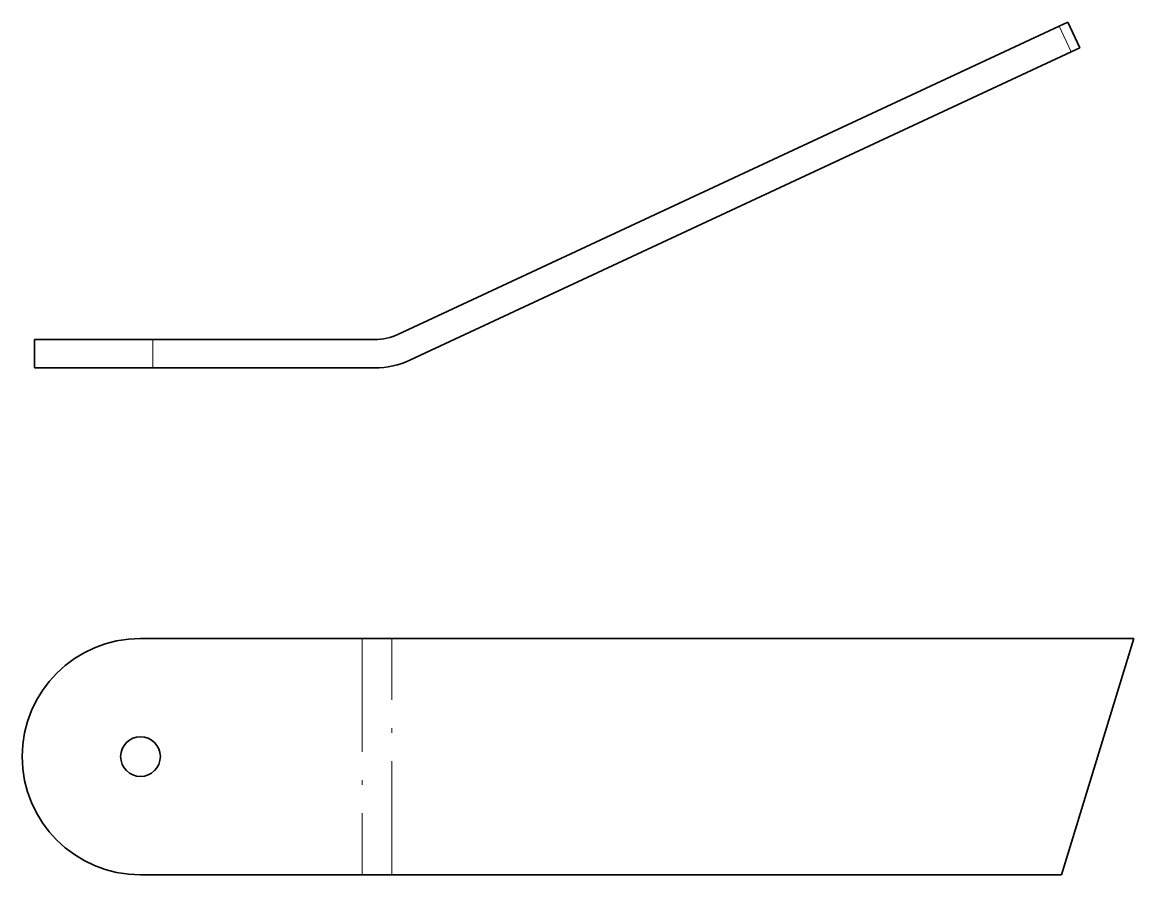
# Model space of a CAD drawing. Extents: x 0 to 527, y 0 to 210.
# Drawn here: x 409.2 to 526.7, y 90.2 to 180.4 of the extents above; entities that cross this region are included whole.
import ezdxf

# ---------------------------------------------------------------- set-up
doc = ezdxf.new("R2010")
doc.units = 0
doc.linetypes.add('DASHDOT', pattern=[18.5, 12, -3, 0.5, -3])

msp = doc.modelspace()

# ---------------------------------------------------------------- linework, layer by layer
at = {"color": 7, "lineweight": 35}
for p, q in [((448.954407, 147.362625), (518.810303, 179.936966)), ((450.22226, 144.643707), (520.078125, 177.218048)), ((446.418701, 146.800476), (422.989807, 146.800476)), ((446.418701, 143.800476), (422.989807, 143.800476)), ((445.115173, 115.180847), (421.686279, 115.180847)), ((526.686279, 115.180847), (448.257416, 115.180847)), ((526.686279, 115.180847), (519.04303, 90.180847)), ((421.686279, 90.180847), (445.115173, 90.180847)), ((448.257416, 90.180847), (519.04303, 90.180847))]:
    msp.add_line(p, q, dxfattribs=at)
at = {"color": 7, "lineweight": 35, "ltscale": 0.024999}
msp.add_line((518.810303, 179.936966), (519.716553, 180.359589), dxfattribs=at)
at = {"color": 7, "lineweight": 13, "ltscale": 0.075}
for p, q in [((520.078125, 177.218048), (518.810303, 179.936966)), ((422.989807, 143.800476), (422.989807, 146.800476))]:
    msp.add_line(p, q, dxfattribs=at)
at = {"color": 7, "lineweight": 35, "ltscale": 0.075001}
msp.add_line((520.984436, 177.640656), (519.716553, 180.359589), dxfattribs=at)
at = {"color": 7, "lineweight": 35, "ltscale": 0.025}
msp.add_line((520.078125, 177.218048), (520.984436, 177.640656), dxfattribs=at)
at = {"color": 7, "lineweight": 35, "ltscale": 0.3125}
for p, q in [((410.489807, 146.800476), (422.989807, 146.800476)), ((410.489807, 143.800476), (422.989807, 143.800476))]:
    msp.add_line(p, q, dxfattribs=at)
at = {"color": 7, "lineweight": 35, "ltscale": 0.075}
msp.add_line((410.489807, 146.800476), (410.489807, 143.800476), dxfattribs=at)
at = {"color": 7, "lineweight": 35, "ltscale": 0.078556}
for p, q in [((448.257416, 115.180847), (445.115173, 115.180847)), ((445.115173, 90.180847), (448.257416, 90.180847))]:
    msp.add_line(p, q, dxfattribs=at)
at = {"color": 7, "linetype": 'DASHDOT', "lineweight": 13}
for p, q in [((445.115173, 115.180847), (445.115173, 90.180847)), ((448.257416, 90.180847), (448.257416, 115.180847))]:
    msp.add_line(p, q, dxfattribs=at)
at = {"color": 7, "lineweight": 35}
msp.add_circle((421.686279, 102.680847), 2.1, dxfattribs=at)
for centre, radius, start, end in [((446.418701, 152.800476), 6, 269.999997, 294.999999), ((446.418701, 152.800476), 9, 269.999997, 294.999999), ((421.686279, 102.680847), 12.5, 90.000003, 269.999997)]:
    msp.add_arc(centre, radius, start, end, dxfattribs=at)

doc.saveas('drawing.dxf')
